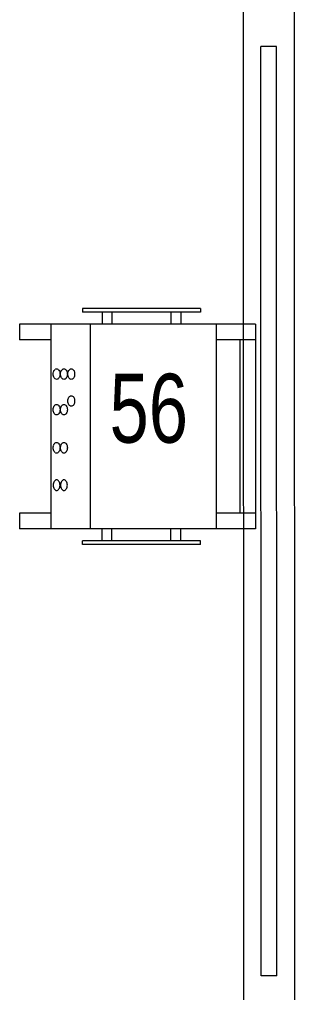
# Model space of a CAD drawing. Header units: metres. Extents: x -18745 to 220762, y -1579758 to -1356048.
# Drawn here: x 135039 to 135388, y -1460083 to -1458847 of the extents above; entities that cross this region are included whole.
import ezdxf

# ---------------------------------------------------------------- set-up
doc = ezdxf.new("R2010")
doc.units = ezdxf.units.M
doc.layers.get('0').update_dxf_attribs({"lineweight": 0})
doc.layers.add('A-100 - Copy$0$Medical Equipment and Furniture', color=8, linetype='Continuous', lineweight=0)
doc.layers.add('A-100 - Copy$0$Medical Equipment and Furniture1', color=8, linetype='Continuous', lineweight=5)
doc.styles.add('A-100 - Copy$0$X3G_ENTITY_257CFD', font='swisscl.ttf', dxfattribs={"height": 200})

# ---------------------------------------------------------------- blocks, each defined once
blk = doc.blocks.new('A-100 - Copy$0$ME17423-P')
at = {"layer": 'A-100 - Copy$0$Medical Equipment and Furniture1'}
for p, q in [((0.26, 0), (0, 0)), ((0, 0), (0, -0.3)), ((0.02, 0), (0.02, -0.05)), ((0.24, 0), (0.24, -0.05)), ((0.26, 0), (0.26, -0.3)), ((0.24, -0.02), (0.02, -0.02)), ((0.26, -0.05), (0, -0.05)), ((-0.02, -0.07), (-0.02, -0.22)), ((-0.02, -0.07), (-0.015, -0.07)), ((-0.015, -0.07), (-0.015, -0.22)), ((0.275, -0.07), (0.275, -0.22)), ((0.28, -0.07), (0.275, -0.07)), ((0.28, -0.07), (0.28, -0.22)), ((-0.015, -0.095), (0, -0.095)), ((0.275, -0.095), (0.26, -0.095)), ((-0.015, -0.1075), (0, -0.1075)), ((0.275, -0.1075), (0.26, -0.1075)), ((-0.015, -0.1825), (0, -0.1825)), ((0.275, -0.1825), (0.26, -0.1825)), ((-0.015, -0.195), (0, -0.195)), ((0.275, -0.195), (0.26, -0.195)), ((0.26, -0.21), (0, -0.21)), ((-0.02, -0.22), (-0.015, -0.22)), ((0.28, -0.22), (0.275, -0.22)), ((0.26, -0.26), (0, -0.26)), ((0.02, -0.26), (0.02, -0.3)), ((0.24, -0.26), (0.24, -0.3)), ((0.02, -0.3), (0, -0.3)), ((0.26, -0.3), (0.24, -0.3))]:
    blk.add_line(p, q, dxfattribs=at)
for points in [[(0.0623, -0.2435, -0.14448), (0.0618, -0.2451, -0.107176), (0.0603, -0.2466, -0.077753), (0.0582, -0.2475, -0.064938), (0.0555, -0.2479, -0.064938), (0.0528, -0.2475, -0.077753), (0.0508, -0.2466, -0.107176), (0.0492, -0.2451, -0.14448), (0.0488, -0.2435, -0.14448), (0.0492, -0.242, -0.107176), (0.0508, -0.2405, -0.077753), (0.0528, -0.2396, -0.064938), (0.0555, -0.2392, -0.064938), (0.0582, -0.2396, -0.077753), (0.0603, -0.2405, -0.107176), (0.0618, -0.242, -0.14448)], [(0.0623, -0.2529, -0.14448), (0.0618, -0.2544, -0.107176), (0.0603, -0.2559, -0.077753), (0.0582, -0.2568, -0.064938), (0.0555, -0.2572, -0.064938), (0.0528, -0.2568, -0.077753), (0.0508, -0.2559, -0.107176), (0.0492, -0.2544, -0.14448), (0.0488, -0.2529, -0.14448), (0.0492, -0.2513, -0.107176), (0.0508, -0.2498, -0.077753), (0.0528, -0.2489, -0.064938), (0.0555, -0.2485, -0.064938), (0.0582, -0.2489, -0.077753), (0.0603, -0.2498, -0.107176), (0.0618, -0.2513, -0.14448)]]:
    blk.add_lwpolyline(points, format="xyb", close=True, dxfattribs=at)
for centre, radius, start, end in [((0.1585, -0.2342), 0.00284, 147.1153, 180), ((0.1585, -0.2342), 0.00284, 180, 212.8847), ((0.1604, -0.2354), 0.00507, 122.6457, 147.1153), ((0.1616, -0.2373), 0.00735, 104.8618, 122.6457), ((0.1624, -0.2404), 0.0105, 90, 104.8618), ((0.1624, -0.2404), 0.0105, 75.1382, 90), ((0.1632, -0.2373), 0.00735, 57.3543, 75.1382), ((0.1645, -0.2354), 0.00507, 32.8847, 57.3543), ((0.1663, -0.2342), 0.00284, 0, 32.8847), ((0.1663, -0.2342), 0.00284, 327.1153, 0), ((0.1927, -0.2342), 0.00284, 147.1153, 180), ((0.1927, -0.2342), 0.00284, 180, 212.8847), ((0.1945, -0.2354), 0.00507, 122.6457, 147.1153), ((0.1958, -0.2373), 0.00735, 104.8618, 122.6457), ((0.1966, -0.2404), 0.0105, 90, 104.8618), ((0.1966, -0.2404), 0.0105, 75.1382, 90), ((0.1974, -0.2373), 0.00735, 57.3543, 75.1382), ((0.1986, -0.2354), 0.00507, 32.8847, 57.3543), ((0.2005, -0.2342), 0.00284, 0, 32.8847), ((0.2005, -0.2342), 0.00284, 327.1153, 360), ((0.0991, -0.2435), 0.00284, 147.1153, 180), ((0.0991, -0.2435), 0.00284, 180, 212.8847), ((0.101, -0.2447), 0.00507, 122.6457, 147.1153), ((0.101, -0.2423), 0.00507, 212.8847, 237.3543), ((0.1022, -0.2467), 0.00735, 104.8618, 122.6457), ((0.1022, -0.2404), 0.00735, 237.3543, 255.1382), ((0.103, -0.2497), 0.0105, 90, 104.8618), ((0.103, -0.2497), 0.0105, 75.1382, 90), ((0.1039, -0.2467), 0.00735, 57.3543, 75.1382), ((0.1039, -0.2404), 0.00735, 284.8618, 302.6457), ((0.1051, -0.2447), 0.00507, 32.8847, 57.3543), ((0.1051, -0.2423), 0.00507, 302.6457, 327.1153), ((0.107, -0.2435), 0.00284, 0, 32.8847), ((0.107, -0.2435), 0.00284, 327.1153, 360), ((0.1475, -0.2435), 0.00284, 147.1153, 180), ((0.1475, -0.2435), 0.00284, 180, 212.8847), ((0.1494, -0.2447), 0.00507, 122.6457, 147.1153), ((0.1494, -0.2423), 0.00507, 212.8847, 237.3543), ((0.1506, -0.2467), 0.00735, 104.8618, 122.6457), ((0.1506, -0.2404), 0.00735, 237.3543, 255.1382), ((0.1514, -0.2497), 0.0105, 90, 104.8618), ((0.1514, -0.2497), 0.0105, 75.1382, 90), ((0.1522, -0.2467), 0.00735, 57.3543, 75.1382), ((0.1522, -0.2404), 0.00735, 284.8618, 302.6457), ((0.1604, -0.233), 0.00507, 212.8847, 237.3543), ((0.1534, -0.2447), 0.00507, 32.8847, 57.3543), ((0.1534, -0.2423), 0.00507, 302.6457, 327.1153), ((0.1616, -0.2311), 0.00735, 237.3543, 255.1382), ((0.1553, -0.2435), 0.00284, 0, 32.8847), ((0.1553, -0.2435), 0.00284, 327.1153, 360), ((0.1624, -0.228), 0.0105, 255.1382, 270), ((0.1624, -0.228), 0.0105, 270, 284.8618), ((0.1632, -0.2311), 0.00735, 284.8618, 302.6457), ((0.1645, -0.233), 0.00507, 302.6457, 327.1153), ((0.1927, -0.2435), 0.00284, 147.1153, 180), ((0.1927, -0.2435), 0.00284, 180, 212.8847), ((0.1945, -0.233), 0.00507, 212.8847, 237.3543), ((0.1945, -0.2447), 0.00507, 122.6457, 147.1153), ((0.1945, -0.2423), 0.00507, 212.8847, 237.3543), ((0.1958, -0.2311), 0.00735, 237.3543, 255.1382), ((0.1958, -0.2467), 0.00735, 104.8618, 122.6457), ((0.1958, -0.2404), 0.00735, 237.3543, 255.1382), ((0.1966, -0.228), 0.0105, 255.1382, 270), ((0.1966, -0.2497), 0.0105, 90, 104.8618), ((0.1966, -0.228), 0.0105, 270, 284.8618), ((0.1966, -0.2497), 0.0105, 75.1382, 90), ((0.1974, -0.2311), 0.00735, 284.8618, 302.6457), ((0.1974, -0.2467), 0.00735, 57.3543, 75.1382), ((0.1974, -0.2404), 0.00735, 284.8618, 302.6457), ((0.1986, -0.233), 0.00507, 302.6457, 327.1153), ((0.1986, -0.2447), 0.00507, 32.8847, 57.3543), ((0.1986, -0.2423), 0.00507, 302.6457, 327.1153), ((0.2005, -0.2435), 0.00284, 0, 32.8847), ((0.2005, -0.2435), 0.00284, 327.1153, 360), ((0.0991, -0.2529), 0.00284, 147.1153, 180), ((0.0991, -0.2529), 0.00284, 180, 212.8847), ((0.101, -0.2541), 0.00507, 122.6457, 147.1153), ((0.101, -0.2517), 0.00507, 212.8847, 237.3543), ((0.1022, -0.256), 0.00735, 104.8618, 122.6457), ((0.1022, -0.2497), 0.00735, 237.3543, 255.1382), ((0.103, -0.2374), 0.0105, 255.1382, 270), ((0.103, -0.259), 0.0105, 90, 104.8618), ((0.103, -0.2467), 0.0105, 255.1382, 270), ((0.103, -0.2374), 0.0105, 270, 284.8618), ((0.103, -0.259), 0.0105, 75.1382, 90), ((0.103, -0.2467), 0.0105, 270, 284.8618), ((0.1039, -0.256), 0.00735, 57.3543, 75.1382), ((0.1039, -0.2497), 0.00735, 284.8618, 302.6457), ((0.1051, -0.2541), 0.00507, 32.8847, 57.3543), ((0.1051, -0.2517), 0.00507, 302.6457, 327.1153), ((0.107, -0.2529), 0.00284, 0, 32.8847), ((0.107, -0.2529), 0.00284, 327.1153, 360), ((0.1475, -0.2529), 0.00284, 147.1153, 180), ((0.1475, -0.2529), 0.00284, 180, 212.8847), ((0.1494, -0.2541), 0.00507, 122.6457, 147.1153), ((0.1494, -0.2517), 0.00507, 212.8847, 237.3543), ((0.1506, -0.256), 0.00735, 104.8618, 122.6457), ((0.1506, -0.2497), 0.00735, 237.3543, 255.1382), ((0.1514, -0.2374), 0.0105, 255.1382, 270), ((0.1514, -0.259), 0.0105, 90, 104.8618), ((0.1514, -0.2467), 0.0105, 255.1382, 270), ((0.1514, -0.2374), 0.0105, 270, 284.8618), ((0.1514, -0.259), 0.0105, 75.1382, 90), ((0.1514, -0.2467), 0.0105, 270, 284.8618), ((0.1522, -0.256), 0.00735, 57.3543, 75.1382), ((0.1522, -0.2497), 0.00735, 284.8618, 302.6457), ((0.1534, -0.2541), 0.00507, 32.8847, 57.3543), ((0.1534, -0.2517), 0.00507, 302.6457, 327.1153), ((0.1553, -0.2529), 0.00284, 0, 32.8847), ((0.1553, -0.2529), 0.00284, 327.1153, 360), ((0.1927, -0.2529), 0.00284, 147.1153, 180), ((0.1927, -0.2529), 0.00284, 180, 212.8847), ((0.1945, -0.2541), 0.00507, 122.6457, 147.1153), ((0.1945, -0.2517), 0.00507, 212.8847, 237.3543), ((0.1958, -0.256), 0.00735, 104.8618, 122.6457), ((0.1958, -0.2497), 0.00735, 237.3543, 255.1382), ((0.1966, -0.2374), 0.0105, 255.1382, 270), ((0.1966, -0.259), 0.0105, 90, 104.8618), ((0.1966, -0.2467), 0.0105, 255.1382, 270), ((0.1966, -0.2374), 0.0105, 270, 284.8618), ((0.1966, -0.259), 0.0105, 75.1382, 90), ((0.1966, -0.2467), 0.0105, 270, 284.8618), ((0.1974, -0.256), 0.00735, 57.3543, 75.1382), ((0.1974, -0.2497), 0.00735, 284.8618, 302.6457), ((0.1986, -0.2541), 0.00507, 32.8847, 57.3543), ((0.1986, -0.2517), 0.00507, 302.6457, 327.1153), ((0.2005, -0.2529), 0.00284, 0, 32.8847), ((0.2005, -0.2529), 0.00284, 327.1153, 360)]:
    blk.add_arc(centre, radius, start, end, dxfattribs=at)
blk = doc.blocks.new('A-100 - Copy$0$HF16786E-P')
at = {"layer": 'A-100 - Copy$0$Medical Equipment and Furniture1'}
for p, q in [((-1.86, -0.36), (-0.28, -0.36)), ((-0.48, -0.3825), (-1.66, -0.3825)), ((-1.66, -0.3825), (-1.66, -0.4025)), ((-0.48, -0.3825), (-0.48, -0.4025)), ((-0.48, -0.4025), (-1.66, -0.4025)), ((-2.14, -0.425), (0, -0.425))]:
    blk.add_line(p, q, dxfattribs=at)
blk = doc.blocks.new('A-100 - Copy')
at = {"layer": 'A-100 - Copy$0$Medical Equipment and Furniture', "zscale": 1000}
for name, p, xscale, yscale, rotation in [('A-100 - Copy$0$HF16786E-P', (135748.3, -1460541.5, 0), 1000, 1000, 270.0149936594165), ('A-100 - Copy$0$ME17423-P', (135338.7, -1459494.2, 0), -999.9999999999994, 999.9999999999994, 270.0002291391862)]:
    blk.add_blockref(name, p, dxfattribs=dict(at, xscale=xscale, yscale=yscale, rotation=rotation))
at = {"layer": 'A-100 - Copy$0$Medical Equipment and Furniture', "insert": (135203, -1459297.2, 0), "char_height": 87.47, "attachment_point": 2, "style": 'A-100 - Copy$0$X3G_ENTITY_257CFD'}
blk.add_mtext('56', dxfattribs=at)

msp = doc.modelspace()

# ---------------------------------------------------------------- block references
msp.add_blockref('A-100 - Copy', (0, 0))

doc.saveas('drawing.dxf')
